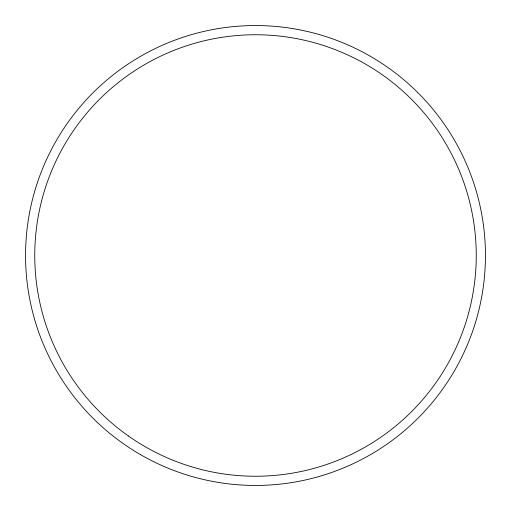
<?xml version="1.0" encoding="UTF-8"?>
<svg xmlns="http://www.w3.org/2000/svg" width="511" height="511" viewBox="0 0 511 511"><rect width="100%" height="100%" fill="white"/><g stroke="black" fill="none" stroke-linecap="round" stroke-linejoin="round"><path stroke-width="0.77" d="M140.525 454.643A229.95 229.95 0 0 0 485.45 255.5A229.95 229.95 0 0 0 140.525 56.357A229.95 229.95 0 0 0 140.525 454.643M128.395 435.985A220.752 220.752 0 0 0 475.358 275.333A220.752 220.752 0 0 0 162.747 55.182A220.752 220.752 0 0 0 128.395 435.985"/></g></svg>
